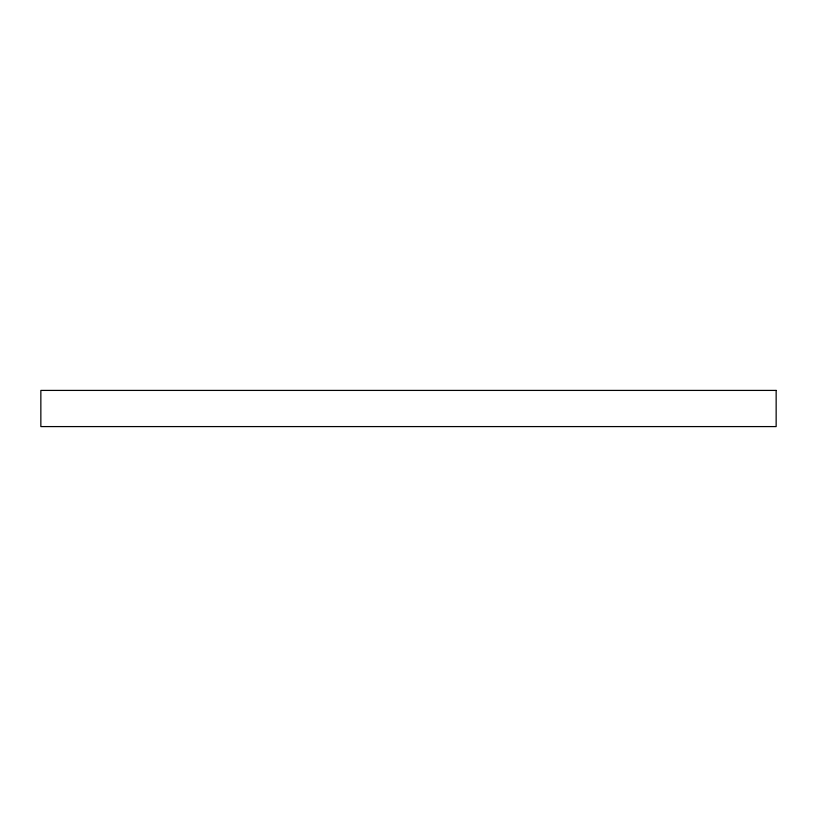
<?xml version="1.0" encoding="UTF-8"?>
<svg xmlns="http://www.w3.org/2000/svg" width="817" height="817" viewBox="0 0 817 817"><rect width="100%" height="100%" fill="white"/><g stroke="black" fill="none" stroke-linecap="round" stroke-linejoin="round"><path stroke-width="1.23" d="M776.15 390.414L40.85 390.414L40.85 426.586L776.15 426.586L776.15 390.414"/></g></svg>
